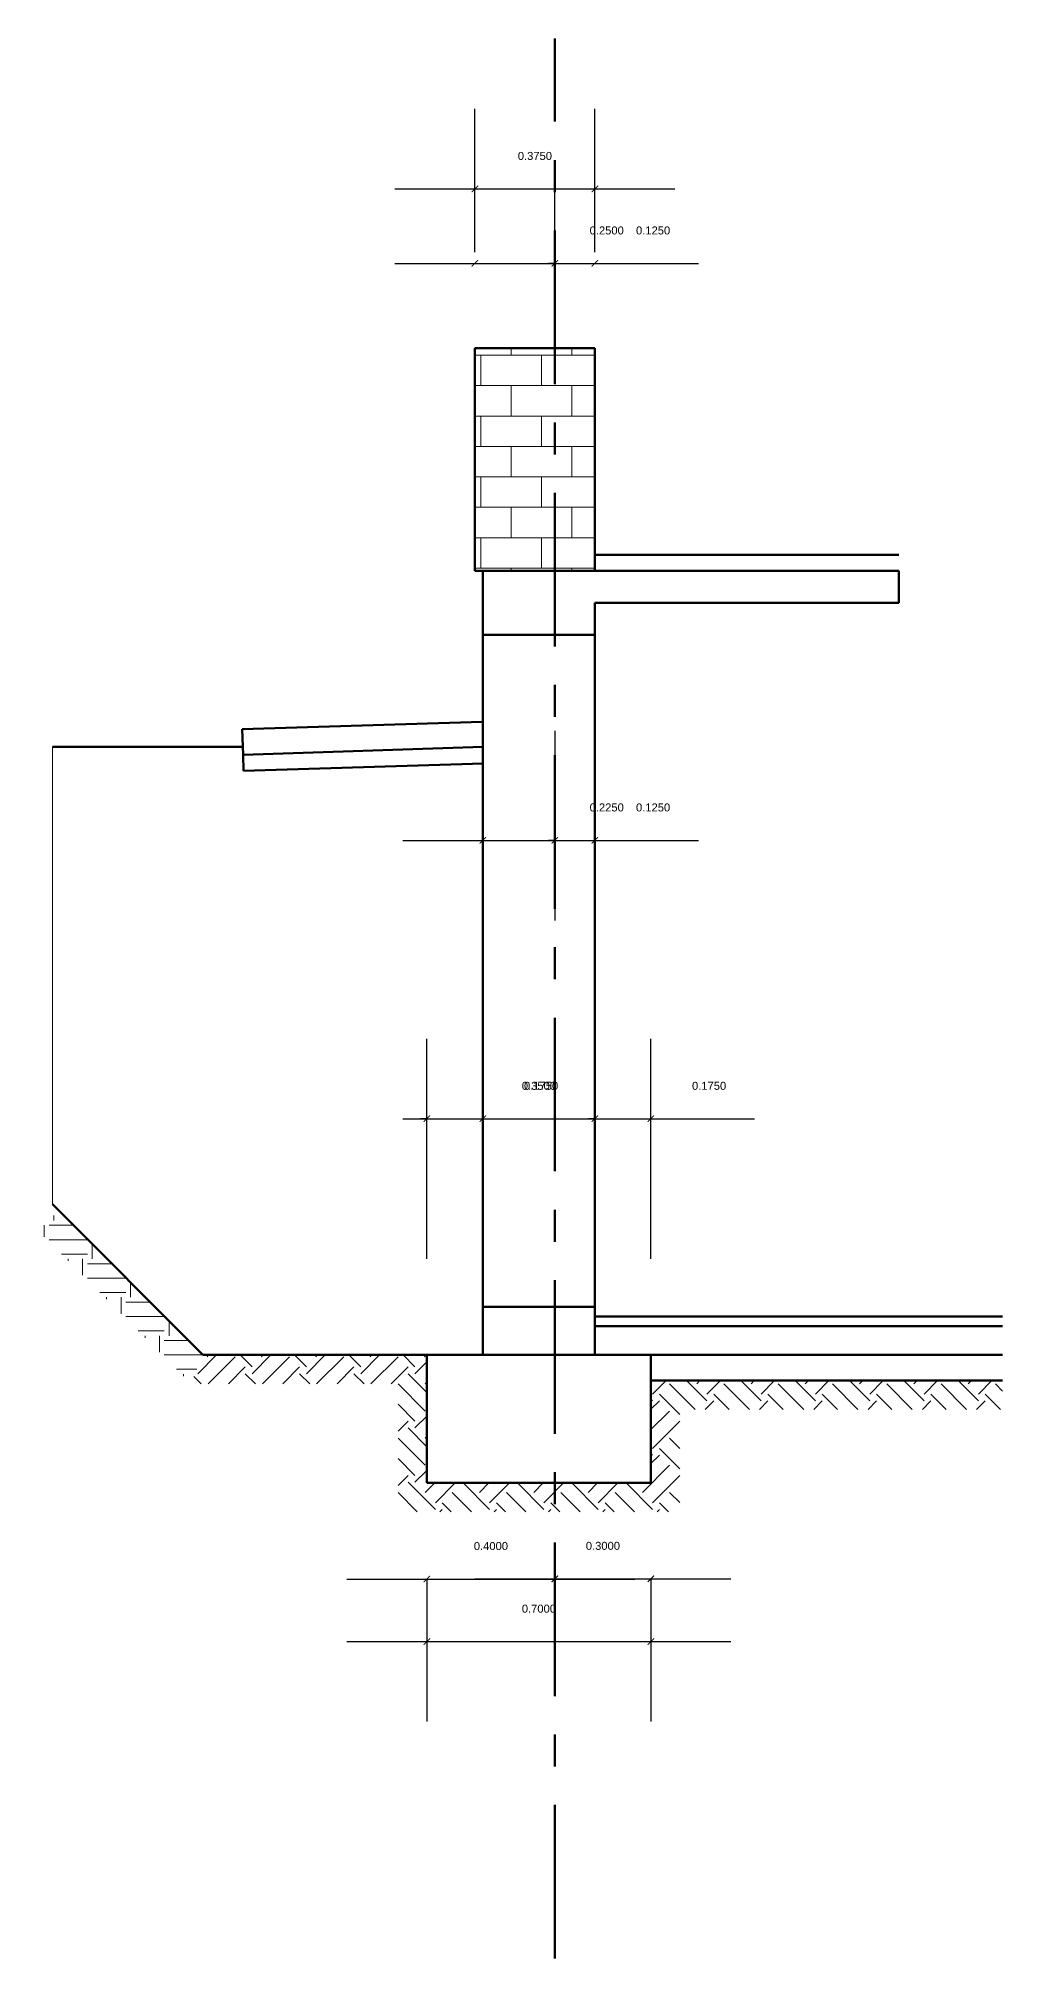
# Model space of a CAD drawing. Header units: inches. Extents: x 12.8 to 66.6, y 2.1 to 46.7.
# Drawn here: x 19.17 to 22.18, y 34.24 to 40.24 of the extents above; entities that cross this region are included whole.
import ezdxf

# ---------------------------------------------------------------- set-up
doc = ezdxf.new("R2010")
doc.units = ezdxf.units.IN
doc.header["$MEASUREMENT"] = 0
doc.linetypes.add('ACAD_ISO10W100', pattern=[18, 12, -3, 0, -3])
for name, color, linetype, lineweight in [('axis', 61, 'ACAD_ISO10W100', 80), ('cote', 252, 'Continuous', 20), ('hatch', 9, 'Continuous', 20), ('medium lines', 92, 'Continuous', 80), ('thick lines', 180, 'Continuous', 80)]:
    doc.layers.add(name, color=color, linetype=linetype, lineweight=lineweight)
doc.styles.get("Standard").update_dxf_attribs({"font": 'arial.ttf'})
doc.dimstyles.new('First Style', dxfattribs={"dimscale": 10, "dimtxt": 0.0025, "dimasz": 0.002, "dimexe": 0.025, "dimexo": 0.03, "dimgap": 0.009, "dimtad": 1, "dimdec": 4, "dimzin": 0, "dimdsep": 46, "dimtxsty": 'Standard', "dimblk": 'ARCHTICK', "dimcen": 0.02, "dimdle": 0.025, "dimadec": 0, "dimazin": 0, "dimtfac": 1, "dimtdec": 4, "dimtofl": 0, "dimtmove": 0, "dimatfit": 3, "dimldrblk": 'ARCHTICK', "dimfxl": 1, "dimtolj": 1, "dimtzin": 0, "dimarcsym": 0})

# ---------------------------------------------------------------- blocks, each defined once
blk = doc.blocks.new('_ArchTick')
at = {"color": 0, "linetype": 'ByBlock', "const_width": 0.15}
blk.add_lwpolyline([(-0.5, -0.5), (0.5, 0.5)], dxfattribs=at)
blk = doc.blocks.new('*D402')
at = {"layer": 'cote', "color": 0, "lineweight": -2, "transparency": 16777216}
for p, q in [((20.5357, 39.5679), (20.5357, 40.0154)), ((20.9107, 39.5679), (20.9107, 40.0154)), ((20.2857, 39.7654), (21.1607, 39.7654))]:
    blk.add_line(p, q, dxfattribs=at)
at = {"layer": 'Defpoints', "color": 0, "transparency": 16777216}
for p in [(20.9107, 39.7654), (20.5357, 39.2679), (20.9107, 39.2679)]:
    blk.add_point(p, dxfattribs=at)
at = {"layer": 'cote', "color": 0, "lineweight": -2, "transparency": 16777216, "xscale": 0.02, "yscale": 0.02, "zscale": 0.02, "rotation": 180}
blk.add_blockref('_ArchTick', (20.5357, 39.7654), dxfattribs=at)
at = {"layer": 'cote', "color": 0, "lineweight": -2, "transparency": 16777216, "xscale": 0.02, "yscale": 0.02, "zscale": 0.02}
blk.add_blockref('_ArchTick', (20.9107, 39.7654), dxfattribs=at)
at = {"layer": 'cote', "color": 0, "transparency": 16777216, "insert": (20.7232, 39.8682), "char_height": 0.025, "attachment_point": 5}
blk.add_mtext('\\A1;0.3750', dxfattribs=at)
blk = doc.blocks.new('*D403')
at = {"layer": 'cote', "color": 0, "lineweight": -2, "transparency": 16777216}
for p, q in [((20.5357, 39.5679), (20.5357, 39.7826)), ((20.7857, 39.5679), (20.7857, 39.7826)), ((20.2857, 39.5326), (20.7857, 39.5326)), ((20.7857, 39.5326), (21.0894, 39.5326))]:
    blk.add_line(p, q, dxfattribs=at)
at = {"layer": 'Defpoints', "color": 0, "transparency": 16777216}
for p in [(20.7857, 39.5326), (20.5357, 39.2679), (20.7857, 39.2679)]:
    blk.add_point(p, dxfattribs=at)
at = {"layer": 'cote', "color": 0, "lineweight": -2, "transparency": 16777216, "xscale": 0.02, "yscale": 0.02, "zscale": 0.02, "rotation": 180}
blk.add_blockref('_ArchTick', (20.5357, 39.5326), dxfattribs=at)
at = {"layer": 'cote', "color": 0, "lineweight": -2, "transparency": 16777216, "xscale": 0.02, "yscale": 0.02, "zscale": 0.02}
blk.add_blockref('_ArchTick', (20.7857, 39.5326), dxfattribs=at)
at = {"layer": 'cote', "color": 0, "transparency": 16777216, "insert": (20.9476, 39.6354), "char_height": 0.025, "attachment_point": 5}
blk.add_mtext('\\A1;0.2500', dxfattribs=at)
blk = doc.blocks.new('*D401')
at = {"layer": 'cote', "color": 0, "lineweight": -2, "transparency": 16777216}
for p, q in [((20.7857, 39.5679), (20.7857, 39.7826)), ((20.9107, 39.5679), (20.9107, 39.7826)), ((20.7857, 39.5326), (20.7657, 39.5326)), ((20.9107, 39.5326), (21.2344, 39.5326))]:
    blk.add_line(p, q, dxfattribs=at)
at = {"layer": 'Defpoints', "color": 0, "transparency": 16777216}
for p in [(20.9107, 39.5326), (20.7857, 39.2679), (20.9107, 39.2679)]:
    blk.add_point(p, dxfattribs=at)
at = {"layer": 'cote', "color": 0, "lineweight": -2, "transparency": 16777216, "xscale": 0.02, "yscale": 0.02, "zscale": 0.02}
blk.add_blockref('_ArchTick', (20.7857, 39.5326), dxfattribs=at)
at = {"layer": 'cote', "color": 0, "lineweight": -2, "transparency": 16777216, "xscale": 0.02, "yscale": 0.02, "zscale": 0.02, "rotation": 180}
blk.add_blockref('_ArchTick', (20.9107, 39.5326), dxfattribs=at)
at = {"layer": 'cote', "color": 0, "transparency": 16777216, "insert": (21.0926, 39.6354), "char_height": 0.025, "attachment_point": 5}
blk.add_mtext('\\A1;0.1250', dxfattribs=at)
blk = doc.blocks.new('*D404')
at = {"layer": 'cote', "color": 0, "lineweight": -2, "transparency": 16777216}
for p, q in [((20.3857, 35.4217), (20.3857, 34.9762)), ((21.0857, 35.4217), (21.0857, 34.9762)), ((20.1357, 35.2262), (21.3357, 35.2262))]:
    blk.add_line(p, q, dxfattribs=at)
at = {"layer": 'Defpoints', "color": 0, "transparency": 16777216}
for p in [(20.3857, 35.7217), (21.0857, 35.7217), (21.0857, 35.2262)]:
    blk.add_point(p, dxfattribs=at)
at = {"layer": 'cote', "color": 0, "lineweight": -2, "transparency": 16777216, "xscale": 0.02, "yscale": 0.02, "zscale": 0.02, "rotation": 180}
blk.add_blockref('_ArchTick', (20.3857, 35.2262), dxfattribs=at)
at = {"layer": 'cote', "color": 0, "lineweight": -2, "transparency": 16777216, "xscale": 0.02, "yscale": 0.02, "zscale": 0.02}
blk.add_blockref('_ArchTick', (21.0857, 35.2262), dxfattribs=at)
at = {"layer": 'cote', "color": 0, "transparency": 16777216, "insert": (20.7357, 35.3289), "char_height": 0.025, "attachment_point": 5}
blk.add_mtext('\\A1;0.7000', dxfattribs=at)
blk = doc.blocks.new('*D405')
at = {"layer": 'cote', "color": 0, "lineweight": -2, "transparency": 16777216}
for p, q in [((20.1357, 35.4217), (21.0357, 35.4217)), ((20.3857, 35.4217), (20.3857, 35.1717)), ((20.7857, 35.4217), (20.7857, 35.1717))]:
    blk.add_line(p, q, dxfattribs=at)
at = {"layer": 'Defpoints', "color": 0, "transparency": 16777216}
for p in [(20.3857, 35.7217), (20.7857, 35.7217), (20.7857, 35.4217)]:
    blk.add_point(p, dxfattribs=at)
at = {"layer": 'cote', "color": 0, "lineweight": -2, "transparency": 16777216, "xscale": 0.02, "yscale": 0.02, "zscale": 0.02, "rotation": 180}
blk.add_blockref('_ArchTick', (20.3857, 35.4217), dxfattribs=at)
at = {"layer": 'cote', "color": 0, "lineweight": -2, "transparency": 16777216, "xscale": 0.02, "yscale": 0.02, "zscale": 0.02}
blk.add_blockref('_ArchTick', (20.7857, 35.4217), dxfattribs=at)
at = {"layer": 'cote', "color": 0, "transparency": 16777216, "insert": (20.5857, 35.5245), "char_height": 0.025, "attachment_point": 5}
blk.add_mtext('\\A1;0.4000', dxfattribs=at)
blk = doc.blocks.new('*D406')
at = {"layer": 'cote', "color": 0, "lineweight": -2, "transparency": 16777216}
for p, q in [((20.5357, 35.4225), (21.3357, 35.4225)), ((20.7857, 35.4217), (20.7857, 35.1725)), ((21.0857, 35.4217), (21.0857, 35.1725))]:
    blk.add_line(p, q, dxfattribs=at)
at = {"layer": 'Defpoints', "color": 0, "transparency": 16777216}
for p in [(20.7857, 35.7217), (21.0857, 35.7217), (21.0857, 35.4225)]:
    blk.add_point(p, dxfattribs=at)
at = {"layer": 'cote', "color": 0, "lineweight": -2, "transparency": 16777216, "xscale": 0.02, "yscale": 0.02, "zscale": 0.02, "rotation": 180}
blk.add_blockref('_ArchTick', (20.7857, 35.4225), dxfattribs=at)
at = {"layer": 'cote', "color": 0, "lineweight": -2, "transparency": 16777216, "xscale": 0.02, "yscale": 0.02, "zscale": 0.02}
blk.add_blockref('_ArchTick', (21.0857, 35.4225), dxfattribs=at)
at = {"layer": 'cote', "color": 0, "transparency": 16777216, "insert": (20.9357, 35.5252), "char_height": 0.025, "attachment_point": 5}
blk.add_mtext('\\A1;0.3000', dxfattribs=at)
blk = doc.blocks.new('*D407')
at = {"layer": 'cote', "color": 0, "lineweight": -2, "transparency": 16777216}
for p, q in [((20.3857, 36.4217), (20.3857, 37.1099)), ((20.5607, 36.4217), (20.5607, 37.1099)), ((20.3857, 36.8599), (20.3657, 36.8599)), ((20.5607, 36.8599), (20.8844, 36.8599))]:
    blk.add_line(p, q, dxfattribs=at)
at = {"layer": 'Defpoints', "color": 0, "transparency": 16777216}
for p in [(20.5607, 36.8599), (20.3857, 36.1217), (20.5607, 36.1217)]:
    blk.add_point(p, dxfattribs=at)
at = {"layer": 'cote', "color": 0, "lineweight": -2, "transparency": 16777216, "xscale": 0.02, "yscale": 0.02, "zscale": 0.02}
blk.add_blockref('_ArchTick', (20.3857, 36.8599), dxfattribs=at)
at = {"layer": 'cote', "color": 0, "lineweight": -2, "transparency": 16777216, "xscale": 0.02, "yscale": 0.02, "zscale": 0.02, "rotation": 180}
blk.add_blockref('_ArchTick', (20.5607, 36.8599), dxfattribs=at)
at = {"layer": 'cote', "color": 0, "transparency": 16777216, "insert": (20.7426, 36.9626), "char_height": 0.025, "attachment_point": 5}
blk.add_mtext('\\A1;0.1750', dxfattribs=at)
blk = doc.blocks.new('*D408')
at = {"layer": 'cote', "color": 0, "lineweight": -2, "transparency": 16777216}
for p, q in [((20.5607, 37.1599), (20.5607, 37.1099)), ((20.9107, 37.1599), (20.9107, 37.1099)), ((20.3107, 36.8599), (21.1607, 36.8599))]:
    blk.add_line(p, q, dxfattribs=at)
at = {"layer": 'Defpoints', "color": 0, "transparency": 16777216}
for p in [(20.5607, 36.8599), (20.9107, 36.8599), (20.9107, 36.8599)]:
    blk.add_point(p, dxfattribs=at)
at = {"layer": 'cote', "color": 0, "lineweight": -2, "transparency": 16777216, "xscale": 0.02, "yscale": 0.02, "zscale": 0.02, "rotation": 180}
blk.add_blockref('_ArchTick', (20.5607, 36.8599), dxfattribs=at)
at = {"layer": 'cote', "color": 0, "lineweight": -2, "transparency": 16777216, "xscale": 0.02, "yscale": 0.02, "zscale": 0.02}
blk.add_blockref('_ArchTick', (20.9107, 36.8599), dxfattribs=at)
at = {"layer": 'cote', "color": 0, "transparency": 16777216, "insert": (20.7357, 36.9626), "char_height": 0.025, "attachment_point": 5}
blk.add_mtext('\\A1;0.3500', dxfattribs=at)
blk = doc.blocks.new('*D409')
at = {"layer": 'cote', "color": 0, "lineweight": -2, "transparency": 16777216}
for p, q in [((20.9107, 36.4217), (20.9107, 37.1099)), ((21.0857, 36.4217), (21.0857, 37.1099)), ((20.9107, 36.8599), (20.8907, 36.8599)), ((21.0857, 36.8599), (21.4094, 36.8599))]:
    blk.add_line(p, q, dxfattribs=at)
at = {"layer": 'Defpoints', "color": 0, "transparency": 16777216}
for p in [(21.0857, 36.8599), (20.9107, 36.1217), (21.0857, 36.1217)]:
    blk.add_point(p, dxfattribs=at)
at = {"layer": 'cote', "color": 0, "lineweight": -2, "transparency": 16777216, "xscale": 0.02, "yscale": 0.02, "zscale": 0.02}
blk.add_blockref('_ArchTick', (20.9107, 36.8599), dxfattribs=at)
at = {"layer": 'cote', "color": 0, "lineweight": -2, "transparency": 16777216, "xscale": 0.02, "yscale": 0.02, "zscale": 0.02, "rotation": 180}
blk.add_blockref('_ArchTick', (21.0857, 36.8599), dxfattribs=at)
at = {"layer": 'cote', "color": 0, "transparency": 16777216, "insert": (21.2676, 36.9626), "char_height": 0.025, "attachment_point": 5}
blk.add_mtext('\\A1;0.1750', dxfattribs=at)
blk = doc.blocks.new('*D410')
at = {"layer": 'cote', "color": 0, "lineweight": -2, "transparency": 16777216}
for p, q in [((20.5607, 38.0717), (20.5607, 37.4797)), ((20.7857, 38.0717), (20.7857, 37.4797)), ((20.3107, 37.7297), (20.7857, 37.7297)), ((20.7857, 37.7297), (21.0894, 37.7297))]:
    blk.add_line(p, q, dxfattribs=at)
at = {"layer": 'Defpoints', "color": 0, "transparency": 16777216}
for p in [(20.5607, 38.3717), (20.7857, 38.3717), (20.7857, 37.7297)]:
    blk.add_point(p, dxfattribs=at)
at = {"layer": 'cote', "color": 0, "lineweight": -2, "transparency": 16777216, "xscale": 0.02, "yscale": 0.02, "zscale": 0.02, "rotation": 180}
blk.add_blockref('_ArchTick', (20.5607, 37.7297), dxfattribs=at)
at = {"layer": 'cote', "color": 0, "lineweight": -2, "transparency": 16777216, "xscale": 0.02, "yscale": 0.02, "zscale": 0.02}
blk.add_blockref('_ArchTick', (20.7857, 37.7297), dxfattribs=at)
at = {"layer": 'cote', "color": 0, "transparency": 16777216, "insert": (20.9476, 37.8325), "char_height": 0.025, "attachment_point": 5}
blk.add_mtext('\\A1;0.2250', dxfattribs=at)
blk = doc.blocks.new('*D411')
at = {"layer": 'cote', "color": 0, "lineweight": -2, "transparency": 16777216}
for p, q in [((20.7857, 38.0717), (20.7857, 37.4797)), ((20.9107, 38.0717), (20.9107, 37.4797)), ((20.7857, 37.7297), (20.7657, 37.7297)), ((20.9107, 37.7297), (21.2344, 37.7297))]:
    blk.add_line(p, q, dxfattribs=at)
at = {"layer": 'Defpoints', "color": 0, "transparency": 16777216}
for p in [(20.7857, 38.3717), (20.9107, 38.3717), (20.9107, 37.7297)]:
    blk.add_point(p, dxfattribs=at)
at = {"layer": 'cote', "color": 0, "lineweight": -2, "transparency": 16777216, "xscale": 0.02, "yscale": 0.02, "zscale": 0.02}
blk.add_blockref('_ArchTick', (20.7857, 37.7297), dxfattribs=at)
at = {"layer": 'cote', "color": 0, "lineweight": -2, "transparency": 16777216, "xscale": 0.02, "yscale": 0.02, "zscale": 0.02, "rotation": 180}
blk.add_blockref('_ArchTick', (20.9107, 37.7297), dxfattribs=at)
at = {"layer": 'cote', "color": 0, "transparency": 16777216, "insert": (21.0926, 37.8325), "char_height": 0.025, "attachment_point": 5}
blk.add_mtext('\\A1;0.1250', dxfattribs=at)

msp = doc.modelspace()

# ---------------------------------------------------------------- hatches: boundary and pattern name
at = {"layer": 'hatch'}
h = msp.add_hatch(dxfattribs=at)
h.set_pattern_fill('BRICK', color=256, scale=0.38)
h.set_pattern_definition([(0, (20.74398, 38.96047), (0, 0.095), []), (90, (20.74398, 38.96047), (-0.19, 1e-17), [0.095, -0.095]), (90, (20.83898, 38.96047), (-0.19, 1e-17), [-0.095, 0.095])])
h.paths.add_polyline_path([(20.78572, 39.26788), (20.53572, 39.26788), (20.53572, 38.57172), (20.56072, 38.57172), (20.78572, 38.57172)])
h.paths.add_polyline_path([(20.91072, 39.26788), (20.78572, 39.26788), (20.78572, 38.57172), (20.91072, 38.57172)])
h = msp.add_hatch(dxfattribs=at)
h.set_pattern_fill('EARTH', color=256, scale=0.48)
h.set_pattern_definition([(0, (-4.19532, 31.7569), (0.12, 0.12), [0.12, -0.12]), (0, (-4.19532, 31.8019), (0.12, 0.12), [0.12, -0.12]), (0, (-4.19532, 31.8469), (0.12, 0.12), [0.12, -0.12]), (90, (-4.18032, 31.8619), (-0.12, 0.12), [0.12, -0.12]), (90, (-4.13532, 31.8619), (-0.12, 0.12), [0.12, -0.12]), (90, (-4.09032, 31.8619), (-0.12, 0.12), [0.12, -0.12])])
h.paths.add_polyline_path([(19.2353, 36.57302), (19.1716, 36.50945), (19.64839, 36.03172), (19.68572, 36.12172)])
h = msp.add_hatch(dxfattribs=at)
h.set_pattern_fill('EARTH', color=256, scale=0.48, angle=45)
h.set_pattern_definition([(45, (-4.19532, 31.7569), (0, 0.16970563), [0.12, -0.12]), (45, (-4.22714, 31.78872), (0, 0.16970563), [0.12, -0.12]), (45, (-4.25896, 31.82054), (0, 0.16970563), [0.12, -0.12]), (135, (-4.25896, 31.84175), (-0.16970563, 1e-17), [0.12, -0.12]), (135, (-4.22714, 31.87357), (-0.16970563, 1e-17), [0.12, -0.12]), (135, (-4.19532, 31.90539), (-0.16970563, 1e-17), [0.12, -0.12])])
h.paths.add_polyline_path([(21.17572, 35.95172), (22.18476, 35.95172), (22.18476, 36.04172), (21.08572, 36.04172), (21.08572, 35.72172), (20.78572, 35.72172), (20.78572, 35.63172), (21.08572, 35.63172), (21.17572, 35.63172)])
h.paths.add_polyline_path([(19.68572, 36.12172), (19.64839, 36.03172), (20.29572, 36.03172), (20.29572, 35.72172), (20.29572, 35.63172), (20.78572, 35.63172), (20.78572, 35.72172), (20.38572, 35.72172), (20.38572, 36.12172)])

# ---------------------------------------------------------------- linework, layer by layer
at = {"layer": 'axis', "ltscale": 0.04}
msp.add_line((20.78572, 34.23561), (20.78572, 40.23561), dxfattribs=at)
at = {"layer": 'hatch'}
msp.add_line((19.21581, 38.02172), (19.21581, 36.59255), dxfattribs=at)
at = {"layer": 'medium lines'}
for p, q in [((20.91072, 38.62172), (21.86018, 38.62172)), ((19.81039, 38.02172), (19.21581, 38.02172)), ((19.81112, 37.99742), (19.81262, 37.94744)), ((19.81262, 37.94744), (20.56228, 37.96996)), ((19.68572, 36.12172), (19.21581, 36.59255)), ((20.91072, 36.24172), (22.18476, 36.24172)), ((20.38572, 36.12172), (19.68572, 36.12172)), ((21.08572, 36.04172), (22.18476, 36.04172))]:
    msp.add_line(p, q, dxfattribs=at)
at = {"layer": 'thick lines'}
for p, q in [((20.53572, 38.57172), (20.53572, 39.26788)), ((20.53572, 39.26788), (20.91072, 39.26788)), ((20.91072, 38.57172), (20.91072, 39.26788)), ((20.53572, 38.57172), (20.56072, 38.57172)), ((20.56072, 36.12172), (20.56072, 38.57172)), ((20.56072, 38.57172), (21.86018, 38.57172)), ((21.86018, 38.57172), (21.86018, 38.47172)), ((20.91072, 36.12172), (20.91072, 38.47172)), ((20.91072, 38.47172), (21.86018, 38.47172)), ((20.56072, 38.37172), (20.91072, 38.37172)), ((20.55838, 38.0999), (19.80871, 38.07739)), ((19.80871, 38.07739), (19.81112, 37.99742)), ((19.81112, 37.99742), (20.56072, 38.02172)), ((20.56072, 36.27172), (20.91072, 36.27172)), ((20.91072, 36.21172), (22.18476, 36.21172)), ((20.38572, 35.72172), (20.38572, 36.12172)), ((20.38572, 36.12172), (21.08572, 36.12172)), ((21.08572, 35.72172), (21.08572, 36.12172)), ((21.08572, 36.12172), (22.18476, 36.12172)), ((20.38572, 35.72172), (21.08572, 35.72172))]:
    msp.add_line(p, q, dxfattribs=at)

# ---------------------------------------------------------------- dimensions: what is measured, and where the dimension line sits
at = {"layer": 'cote'}
for base, p1, p2, picture, middle in [((20.91072, 39.76543), (20.53572, 39.26788), (20.91072, 39.26788), '*D402', (20.72322, 39.8682)), ((20.78572, 39.53262), (20.53572, 39.26788), (20.78572, 39.26788), '*D403', (20.94757, 39.63538)), ((20.91072, 39.53262), (20.78572, 39.26788), (20.91072, 39.26788), '*D401', (21.09257, 39.63538)), ((20.78572, 37.72974), (20.56072, 38.37172), (20.78572, 38.37172), '*D410', (20.94757, 37.83251)), ((20.91072, 37.72974), (20.78572, 38.37172), (20.91072, 38.37172), '*D411', (21.09257, 37.83251)), ((20.91072, 36.85985), (20.56072, 36.85985), (20.91072, 36.85985), '*D408', (20.73572, 36.96263)), ((20.56072, 36.85985), (20.38572, 36.12172), (20.56072, 36.12172), '*D407', (20.74257, 36.96262)), ((21.08572, 36.85985), (20.91072, 36.12172), (21.08572, 36.12172), '*D409', (21.26757, 36.96262)), ((21.08572, 35.22617), (20.38572, 35.72172), (21.08572, 35.72172), '*D404', (20.73572, 35.32894)), ((20.78572, 35.42172), (20.38572, 35.72172), (20.78572, 35.72172), '*D405', (20.58572, 35.52449)), ((21.08572, 35.42246), (20.78572, 35.72172), (21.08572, 35.72172), '*D406', (20.93572, 35.52523))]:
    dim = msp.add_linear_dim(base=base, p1=p1, p2=p2, dimstyle='First Style', dxfattribs=at)
    dim.commit()
    dim.dimension.update_dxf_attribs({"geometry": picture, "text_midpoint": middle})

doc.saveas('drawing.dxf')
